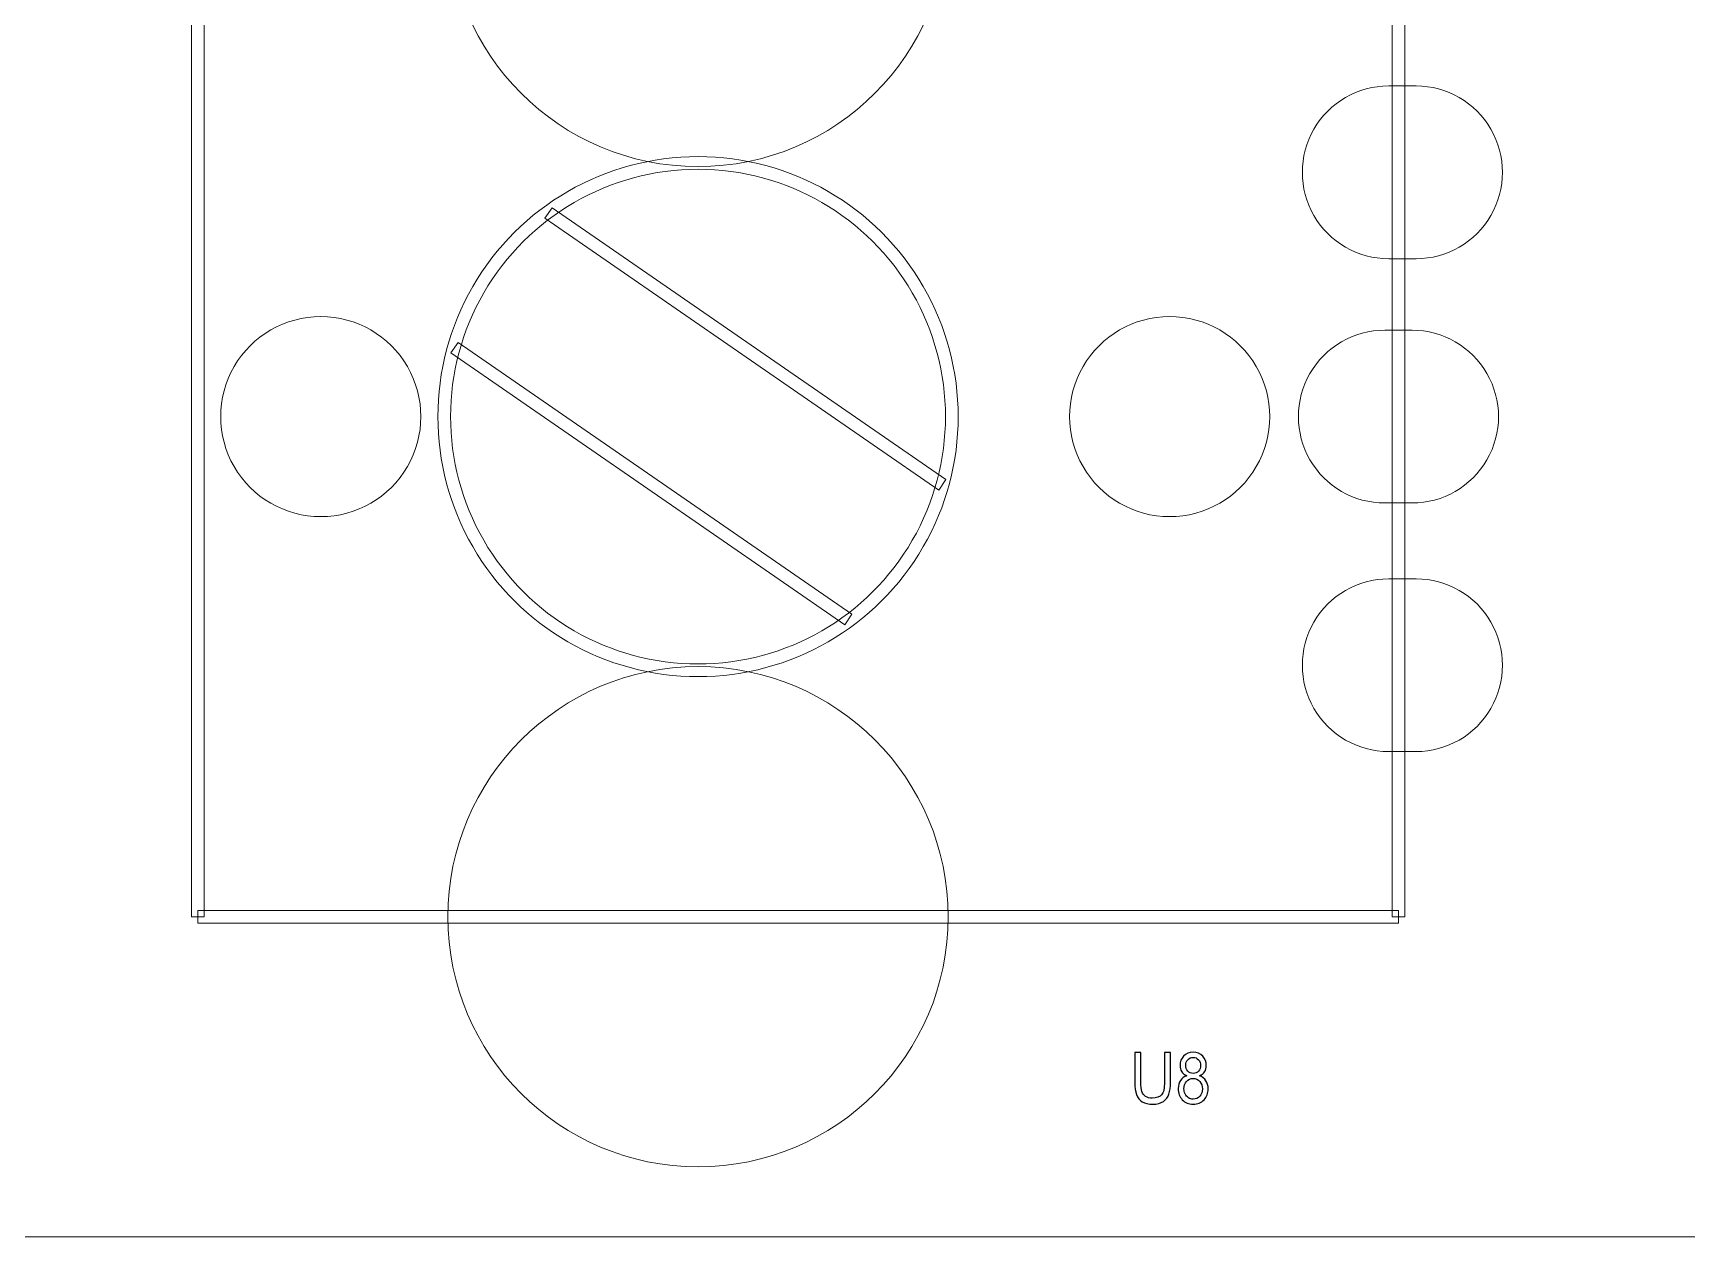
# Model space of a CAD drawing. Header units: millimetres. Extents: x -69 to 39, y -9 to 54.
# Drawn here: x -6.35 to 10.18, y -9.41 to 2.63 of the extents above; entities that cross this region are included whole.
import ezdxf

# ---------------------------------------------------------------- set-up
doc = ezdxf.new("R2010")
doc.units = ezdxf.units.MM
doc.header["$MEASUREMENT"] = 0
for name, color, linetype in [('BG_OUTLINE', 7, 'Continuous'), ('PG_SILKSCREEN_TOP', 7, 'Continuous'), ('PIN_BOTTOM', 7, 'Continuous'), ('PIN_TOP', 7, 'Continuous'), ('RD_SILKSCREEN_TOP', 7, 'Continuous')]:
    doc.layers.add(name, color=color, linetype=linetype)

msp = doc.modelspace()

# ---------------------------------------------------------------- linework, layer by layer
at = {"layer": 'BG_OUTLINE', "color": 176, "lineweight": 9}
msp.add_open_spline([(22.1252, -9.4051), (22.1252, -9.4051), (-56.3279, -9.4051), (-56.3279, -9.4051), (-56.3279, -9.4051), (-56.3279, -9.4051), (-56.3279, 41.6488), (-56.3279, 41.6488), (-56.3279, 41.6488), (-56.3279, 41.6488), (22.3259, 41.6488), (22.3259, 41.6488), (22.3259, 41.6488), (22.9318, 41.6492), (23.513, 41.4088), (23.9418, 40.9807), (23.9418, 40.9807), (24.3705, 40.5525), (24.6115, 39.9687), (24.6119, 39.3628), (24.6119, 39.3628), (24.6119, 39.3628), (24.6119, -7.1191), (24.6119, -7.1191), (24.6119, -7.1191), (24.6123, -7.725), (24.372, -8.3063), (23.9438, -8.735), (23.9438, -8.735), (23.5156, -9.1637), (22.9318, -9.4047), (22.3259, -9.4051), (22.3259, -9.4051), (22.3259, -9.4051), (22.1252, -9.4051), (22.1252, -9.4051)], degree=3, knots=[0, 0, 0, 0, 0.1111111, 0.1111111, 0.1111111, 0.1111111, 0.2222222, 0.2222222, 0.2222222, 0.2222222, 0.3333333, 0.3333333, 0.3333333, 0.3333333, 0.4444444, 0.4444444, 0.4444444, 0.4444444, 0.5555556, 0.5555556, 0.5555556, 0.5555556, 0.6666667, 0.6666667, 0.6666667, 0.6666667, 0.7777778, 0.7777778, 0.7777778, 0.7777778, 0.8888889, 0.8888889, 0.8888889, 0.8888889, 1, 1, 1, 1], dxfattribs=at)
at = {"layer": 'BG_OUTLINE', "color": 3, "lineweight": 9}
for points in [[(-3.4752, -2.2035), (-3.1179, -2.2035), (-2.7878, -2.0129), (-2.6091, -1.7035), (-2.6091, -1.7035), (-2.4305, -1.3941), (-2.4305, -1.0129), (-2.6091, -0.7035), (-2.6091, -0.7035), (-2.7878, -0.3941), (-3.1179, -0.2035), (-3.4752, -0.2035), (-3.4752, -0.2035), (-3.8324, -0.2035), (-4.1625, -0.3941), (-4.3412, -0.7035), (-4.3412, -0.7035), (-4.5198, -1.0129), (-4.5198, -1.3941), (-4.3412, -1.7035), (-4.3412, -1.7035), (-4.1625, -2.0129), (-3.8324, -2.2035), (-3.4752, -2.2035)], [(5.0084, -2.2035), (5.3657, -2.2035), (5.6958, -2.0129), (5.8745, -1.7035), (5.8745, -1.7035), (6.0531, -1.3941), (6.0531, -1.0129), (5.8745, -0.7035), (5.8745, -0.7035), (5.6958, -0.3941), (5.3657, -0.2035), (5.0084, -0.2035), (5.0084, -0.2035), (4.6512, -0.2035), (4.3211, -0.3941), (4.1424, -0.7035), (4.1424, -0.7035), (3.9638, -1.0129), (3.9638, -1.3941), (4.1424, -1.7035), (4.1424, -1.7035), (4.3211, -2.0129), (4.6512, -2.2035), (5.0084, -2.2035)]]:
    msp.add_open_spline(points, degree=3, knots=[0, 0, 0, 0, 0.1666667, 0.1666667, 0.1666667, 0.1666667, 0.3333333, 0.3333333, 0.3333333, 0.3333333, 0.5, 0.5, 0.5, 0.5, 0.6666667, 0.6666667, 0.6666667, 0.6666667, 0.8333333, 0.8333333, 0.8333333, 0.8333333, 1, 1, 1, 1], dxfattribs=at)
at = {"layer": 'PG_SILKSCREEN_TOP', "lineweight": 9}
for points, knots in [([(-4.6418, -6.2035), (-4.6418, -6.2035), (-4.7688, -6.2035), (-4.7688, -6.2035), (-4.7688, -6.2035), (-4.7688, -6.2035), (-4.7688, 3.7965), (-4.7688, 3.7965), (-4.7688, 3.7965), (-4.7688, 3.7965), (-4.6418, 3.7965), (-4.6418, 3.7965), (-4.6418, 3.7965), (-4.6418, 3.7965), (-4.6418, -6.2035), (-4.6418, -6.2035)], [0, 0, 0, 0, 0.25, 0.25, 0.25, 0.25, 0.5, 0.5, 0.5, 0.5, 0.75, 0.75, 0.75, 0.75, 1, 1, 1, 1]), ([(7.2315, 3.7965), (7.2315, 3.7965), (7.3585, 3.7965), (7.3585, 3.7965), (7.3585, 3.7965), (7.3585, 3.7965), (7.3585, -6.2035), (7.3585, -6.2035), (7.3585, -6.2035), (7.3585, -6.2035), (7.2315, -6.2035), (7.2315, -6.2035), (7.2315, -6.2035), (7.2315, -6.2035), (7.2315, 3.7965), (7.2315, 3.7965)], [0, 0, 0, 0, 0.25, 0.25, 0.25, 0.25, 0.5, 0.5, 0.5, 0.5, 0.75, 0.75, 0.75, 0.75, 1, 1, 1, 1]), ([(0.295, -3.8034), (-0.6339, -3.8034), (-1.4922, -3.3079), (-1.9567, -2.5034), (-1.9567, -2.5034), (-2.4211, -1.699), (-2.4211, -0.7079), (-1.9567, 0.0965), (-1.9567, 0.0965), (-1.4922, 0.9009), (-0.6339, 1.3965), (0.295, 1.3965)], [0, 0, 0, 0, 0.3333333, 0.3333333, 0.3333333, 0.3333333, 0.6666667, 0.6666667, 0.6666667, 0.6666667, 1, 1, 1, 1]), ([(0.295, 1.3965), (1.2238, 1.3965), (2.0821, 0.9009), (2.5466, 0.0965), (2.5466, 0.0965), (3.011, -0.7079), (3.011, -1.699), (2.5466, -2.5034), (2.5466, -2.5034), (2.0821, -3.3079), (1.2238, -3.8034), (0.295, -3.8034)], [0, 0, 0, 0, 0.3333333, 0.3333333, 0.3333333, 0.3333333, 0.6666667, 0.6666667, 0.6666667, 0.6666667, 1, 1, 1, 1]), ([(0.295, 1.2695), (-0.5885, 1.2695), (-1.4049, 0.7981), (-1.8467, 0.033), (-1.8467, 0.033), (-2.2884, -0.7321), (-2.2884, -1.6748), (-1.8467, -2.4399), (-1.8467, -2.4399), (-1.4049, -3.2051), (-0.5885, -3.6764), (0.295, -3.6764)], [0, 0, 0, 0, 0.3333333, 0.3333333, 0.3333333, 0.3333333, 0.6666667, 0.6666667, 0.6666667, 0.6666667, 1, 1, 1, 1]), ([(0.295, -3.6764), (1.1785, -3.6764), (1.9948, -3.2051), (2.4366, -2.4399), (2.4366, -2.4399), (2.8783, -1.6748), (2.8783, -0.7321), (2.4366, 0.033), (2.4366, 0.033), (1.9948, 0.7981), (1.1785, 1.2695), (0.295, 1.2695)], [0, 0, 0, 0, 0.3333333, 0.3333333, 0.3333333, 0.3333333, 0.6666667, 0.6666667, 0.6666667, 0.6666667, 1, 1, 1, 1]), ([(-1.2362, 0.7801), (-1.2362, 0.7801), (-1.164, 0.8846), (-1.164, 0.8846), (-1.164, 0.8846), (-1.164, 0.8846), (2.773, -1.8332), (2.773, -1.8332), (2.773, -1.8332), (2.773, -1.8332), (2.7008, -1.9377), (2.7008, -1.9377), (2.7008, -1.9377), (2.7008, -1.9377), (-1.2362, 0.7801), (-1.2362, 0.7801)], [0, 0, 0, 0, 0.25, 0.25, 0.25, 0.25, 0.5, 0.5, 0.5, 0.5, 0.75, 0.75, 0.75, 0.75, 1, 1, 1, 1]), ([(-2.176, -0.5661), (-2.176, -0.5661), (-2.1038, -0.4616), (-2.1038, -0.4616), (-2.1038, -0.4616), (-2.1038, -0.4616), (1.8332, -3.1794), (1.8332, -3.1794), (1.8332, -3.1794), (1.8332, -3.1794), (1.761, -3.2839), (1.761, -3.2839), (1.761, -3.2839), (1.761, -3.2839), (-2.176, -0.5661), (-2.176, -0.5661)], [0, 0, 0, 0, 0.25, 0.25, 0.25, 0.25, 0.5, 0.5, 0.5, 0.5, 0.75, 0.75, 0.75, 0.75, 1, 1, 1, 1]), ([(7.295, -6.14), (7.295, -6.14), (7.295, -6.267), (7.295, -6.267), (7.295, -6.267), (7.295, -6.267), (-4.7053, -6.267), (-4.7053, -6.267), (-4.7053, -6.267), (-4.7053, -6.267), (-4.7053, -6.14), (-4.7053, -6.14), (-4.7053, -6.14), (-4.7053, -6.14), (7.295, -6.14), (7.295, -6.14)], [0, 0, 0, 0, 0.25, 0.25, 0.25, 0.25, 0.5, 0.5, 0.5, 0.5, 0.75, 0.75, 0.75, 0.75, 1, 1, 1, 1])]:
    msp.add_open_spline(points, degree=3, knots=knots, dxfattribs=at)
at = {"layer": 'PIN_BOTTOM', "color": 9, "lineweight": 9}
for points, knots in [([(2.795, 3.7965), (2.795, 5.1772), (1.6757, 6.2965), (0.295, 6.2965), (0.295, 6.2965), (-1.0857, 6.2965), (-2.205, 5.1772), (-2.205, 3.7965), (-2.205, 3.7965), (-2.205, 2.4158), (-1.0858, 1.2965), (0.295, 1.2965), (0.295, 1.2965), (1.6757, 1.2965), (2.795, 2.4158), (2.795, 3.7965)], [0, 0, 0, 0, 0.25, 0.25, 0.25, 0.25, 0.5, 0.5, 0.5, 0.5, 0.75, 0.75, 0.75, 0.75, 1, 1, 1, 1]), ([(7.4707, 0.3751), (7.4707, 0.3751), (7.1979, 0.3751), (7.1979, 0.3751), (7.1979, 0.3751), (6.8894, 0.3751), (6.6043, 0.5397), (6.45, 0.8069), (6.45, 0.8069), (6.2958, 1.0741), (6.2958, 1.4033), (6.45, 1.6705), (6.45, 1.6705), (6.6043, 1.9377), (6.8894, 2.1023), (7.1979, 2.1023), (7.1979, 2.1023), (7.1979, 2.1023), (7.4707, 2.1023), (7.4707, 2.1023), (7.4707, 2.1023), (7.7793, 2.1023), (8.0644, 1.9377), (8.2186, 1.6705), (8.2186, 1.6705), (8.3729, 1.4033), (8.3729, 1.0741), (8.2186, 0.8069), (8.2186, 0.8069), (8.0644, 0.5397), (7.7793, 0.3751), (7.4707, 0.3751)], [0, 0, 0, 0, 0.125, 0.125, 0.125, 0.125, 0.25, 0.25, 0.25, 0.25, 0.375, 0.375, 0.375, 0.375, 0.5, 0.5, 0.5, 0.5, 0.625, 0.625, 0.625, 0.625, 0.75, 0.75, 0.75, 0.75, 0.875, 0.875, 0.875, 0.875, 1, 1, 1, 1]), ([(7.4313, -2.0671), (7.4313, -2.0671), (7.1586, -2.0671), (7.1586, -2.0671), (7.1586, -2.0671), (6.85, -2.0671), (6.5649, -1.9025), (6.4107, -1.6353), (6.4107, -1.6353), (6.2564, -1.3681), (6.2564, -1.0389), (6.4107, -0.7717), (6.4107, -0.7717), (6.5649, -0.5045), (6.85, -0.3399), (7.1586, -0.3399), (7.1586, -0.3399), (7.1586, -0.3399), (7.4313, -0.3399), (7.4313, -0.3399), (7.4313, -0.3399), (7.7399, -0.3399), (8.025, -0.5045), (8.1792, -0.7717), (8.1792, -0.7717), (8.3335, -1.0389), (8.3335, -1.3681), (8.1792, -1.6353), (8.1792, -1.6353), (8.025, -1.9025), (7.7399, -2.0671), (7.4313, -2.0671)], [0, 0, 0, 0, 0.125, 0.125, 0.125, 0.125, 0.25, 0.25, 0.25, 0.25, 0.375, 0.375, 0.375, 0.375, 0.5, 0.5, 0.5, 0.5, 0.625, 0.625, 0.625, 0.625, 0.75, 0.75, 0.75, 0.75, 0.875, 0.875, 0.875, 0.875, 1, 1, 1, 1]), ([(7.4707, -4.5525), (7.4707, -4.5525), (7.1979, -4.5525), (7.1979, -4.5525), (7.1979, -4.5525), (6.8894, -4.5525), (6.6043, -4.3879), (6.45, -4.1207), (6.45, -4.1207), (6.2958, -3.8535), (6.2958, -3.5243), (6.45, -3.2571), (6.45, -3.2571), (6.6043, -2.9899), (6.8894, -2.8253), (7.1979, -2.8253), (7.1979, -2.8253), (7.1979, -2.8253), (7.4707, -2.8253), (7.4707, -2.8253), (7.4707, -2.8253), (7.7793, -2.8253), (8.0644, -2.9899), (8.2186, -3.2571), (8.2186, -3.2571), (8.3729, -3.5243), (8.3729, -3.8535), (8.2186, -4.1207), (8.2186, -4.1207), (8.0644, -4.3879), (7.7793, -4.5525), (7.4707, -4.5525)], [0, 0, 0, 0, 0.125, 0.125, 0.125, 0.125, 0.25, 0.25, 0.25, 0.25, 0.375, 0.375, 0.375, 0.375, 0.5, 0.5, 0.5, 0.5, 0.625, 0.625, 0.625, 0.625, 0.75, 0.75, 0.75, 0.75, 0.875, 0.875, 0.875, 0.875, 1, 1, 1, 1]), ([(2.795, -6.2035), (2.795, -4.8227), (1.6757, -3.7035), (0.295, -3.7035), (0.295, -3.7035), (-1.0857, -3.7035), (-2.205, -4.8227), (-2.205, -6.2034), (-2.205, -6.2034), (-2.205, -7.5842), (-1.0858, -8.7034), (0.295, -8.7034), (0.295, -8.7034), (1.6757, -8.7035), (2.795, -7.5842), (2.795, -6.2035)], [0, 0, 0, 0, 0.25, 0.25, 0.25, 0.25, 0.5, 0.5, 0.5, 0.5, 0.75, 0.75, 0.75, 0.75, 1, 1, 1, 1])]:
    msp.add_open_spline(points, degree=3, knots=knots, dxfattribs=at)
at = {"layer": 'PIN_TOP', "color": 8, "lineweight": 9}
for points, knots in [([(2.795, 3.7965), (2.795, 5.1772), (1.6757, 6.2965), (0.295, 6.2965), (0.295, 6.2965), (-1.0857, 6.2965), (-2.205, 5.1772), (-2.205, 3.7965), (-2.205, 3.7965), (-2.205, 2.4158), (-1.0858, 1.2965), (0.295, 1.2965), (0.295, 1.2965), (1.6757, 1.2965), (2.795, 2.4158), (2.795, 3.7965)], [0, 0, 0, 0, 0.25, 0.25, 0.25, 0.25, 0.5, 0.5, 0.5, 0.5, 0.75, 0.75, 0.75, 0.75, 1, 1, 1, 1]), ([(7.4707, 0.3751), (7.4707, 0.3751), (7.1979, 0.3751), (7.1979, 0.3751), (7.1979, 0.3751), (6.8894, 0.3751), (6.6043, 0.5397), (6.45, 0.8069), (6.45, 0.8069), (6.2958, 1.0741), (6.2958, 1.4033), (6.45, 1.6705), (6.45, 1.6705), (6.6043, 1.9377), (6.8894, 2.1023), (7.1979, 2.1023), (7.1979, 2.1023), (7.1979, 2.1023), (7.4707, 2.1023), (7.4707, 2.1023), (7.4707, 2.1023), (7.7793, 2.1023), (8.0644, 1.9377), (8.2186, 1.6705), (8.2186, 1.6705), (8.3729, 1.4033), (8.3729, 1.0741), (8.2186, 0.8069), (8.2186, 0.8069), (8.0644, 0.5397), (7.7793, 0.3751), (7.4707, 0.3751)], [0, 0, 0, 0, 0.125, 0.125, 0.125, 0.125, 0.25, 0.25, 0.25, 0.25, 0.375, 0.375, 0.375, 0.375, 0.5, 0.5, 0.5, 0.5, 0.625, 0.625, 0.625, 0.625, 0.75, 0.75, 0.75, 0.75, 0.875, 0.875, 0.875, 0.875, 1, 1, 1, 1]), ([(7.4313, -2.0671), (7.4313, -2.0671), (7.1586, -2.0671), (7.1586, -2.0671), (7.1586, -2.0671), (6.85, -2.0671), (6.5649, -1.9025), (6.4107, -1.6353), (6.4107, -1.6353), (6.2564, -1.3681), (6.2564, -1.0389), (6.4107, -0.7717), (6.4107, -0.7717), (6.5649, -0.5045), (6.85, -0.3399), (7.1586, -0.3399), (7.1586, -0.3399), (7.1586, -0.3399), (7.4313, -0.3399), (7.4313, -0.3399), (7.4313, -0.3399), (7.7399, -0.3399), (8.025, -0.5045), (8.1792, -0.7717), (8.1792, -0.7717), (8.3335, -1.0389), (8.3335, -1.3681), (8.1792, -1.6353), (8.1792, -1.6353), (8.025, -1.9025), (7.7399, -2.0671), (7.4313, -2.0671)], [0, 0, 0, 0, 0.125, 0.125, 0.125, 0.125, 0.25, 0.25, 0.25, 0.25, 0.375, 0.375, 0.375, 0.375, 0.5, 0.5, 0.5, 0.5, 0.625, 0.625, 0.625, 0.625, 0.75, 0.75, 0.75, 0.75, 0.875, 0.875, 0.875, 0.875, 1, 1, 1, 1]), ([(7.4707, -4.5525), (7.4707, -4.5525), (7.1979, -4.5525), (7.1979, -4.5525), (7.1979, -4.5525), (6.8894, -4.5525), (6.6043, -4.3879), (6.45, -4.1207), (6.45, -4.1207), (6.2958, -3.8535), (6.2958, -3.5243), (6.45, -3.2571), (6.45, -3.2571), (6.6043, -2.9899), (6.8894, -2.8253), (7.1979, -2.8253), (7.1979, -2.8253), (7.1979, -2.8253), (7.4707, -2.8253), (7.4707, -2.8253), (7.4707, -2.8253), (7.7793, -2.8253), (8.0644, -2.9899), (8.2186, -3.2571), (8.2186, -3.2571), (8.3729, -3.5243), (8.3729, -3.8535), (8.2186, -4.1207), (8.2186, -4.1207), (8.0644, -4.3879), (7.7793, -4.5525), (7.4707, -4.5525)], [0, 0, 0, 0, 0.125, 0.125, 0.125, 0.125, 0.25, 0.25, 0.25, 0.25, 0.375, 0.375, 0.375, 0.375, 0.5, 0.5, 0.5, 0.5, 0.625, 0.625, 0.625, 0.625, 0.75, 0.75, 0.75, 0.75, 0.875, 0.875, 0.875, 0.875, 1, 1, 1, 1]), ([(2.795, -6.2035), (2.795, -4.8227), (1.6757, -3.7035), (0.295, -3.7035), (0.295, -3.7035), (-1.0857, -3.7035), (-2.205, -4.8227), (-2.205, -6.2034), (-2.205, -6.2034), (-2.205, -7.5842), (-1.0858, -8.7034), (0.295, -8.7034), (0.295, -8.7034), (1.6757, -8.7035), (2.795, -7.5842), (2.795, -6.2035)], [0, 0, 0, 0, 0.25, 0.25, 0.25, 0.25, 0.5, 0.5, 0.5, 0.5, 0.75, 0.75, 0.75, 0.75, 1, 1, 1, 1])]:
    msp.add_open_spline(points, degree=3, knots=knots, dxfattribs=at)
at = {"layer": 'RD_SILKSCREEN_TOP', "color": 1}
for points, knots in [([(4.9566, -7.5607), (4.9566, -7.5607), (5.0169, -7.5607), (5.0169, -7.5607), (5.0169, -7.5607), (5.0169, -7.5607), (5.0169, -7.8549), (5.0169, -7.8549), (5.0169, -7.8549), (5.0169, -7.906), (5.0116, -7.9466), (5.0013, -7.9768), (5.0013, -7.9768), (4.9909, -8.0069), (4.9723, -8.0313), (4.9453, -8.0501), (4.9453, -8.0501), (4.9183, -8.0691), (4.883, -8.0785), (4.8391, -8.0785), (4.8391, -8.0785), (4.7966, -8.0785), (4.7617, -8.0703), (4.7347, -8.0538), (4.7347, -8.0538), (4.7076, -8.0374), (4.6882, -8.0136), (4.6767, -7.9824), (4.6767, -7.9824), (4.665, -7.9513), (4.6593, -7.9088), (4.6593, -7.8549), (4.6593, -7.8549), (4.6593, -7.8549), (4.6593, -7.5607), (4.6593, -7.5607), (4.6593, -7.5607), (4.6593, -7.5607), (4.7195, -7.5607), (4.7195, -7.5607), (4.7195, -7.5607), (4.7195, -7.5607), (4.7195, -7.8545), (4.7195, -7.8545), (4.7195, -7.8545), (4.7195, -7.8988), (4.7231, -7.9314), (4.7305, -7.9522), (4.7305, -7.9522), (4.7378, -7.9732), (4.7505, -7.9893), (4.7682, -8.0007), (4.7682, -8.0007), (4.7862, -8.0121), (4.8081, -8.0178), (4.8339, -8.0178), (4.8339, -8.0178), (4.8781, -8.0178), (4.9097, -8.0065), (4.9285, -7.984), (4.9285, -7.984), (4.9473, -7.9616), (4.9566, -7.9184), (4.9566, -7.8545), (4.9566, -7.8545), (4.9566, -7.8545), (4.9566, -7.5607), (4.9566, -7.5607)], [0, 0, 0, 0, 0.0588235, 0.0588235, 0.0588235, 0.0588235, 0.1176471, 0.1176471, 0.1176471, 0.1176471, 0.1764706, 0.1764706, 0.1764706, 0.1764706, 0.2352941, 0.2352941, 0.2352941, 0.2352941, 0.2941176, 0.2941176, 0.2941176, 0.2941176, 0.3529412, 0.3529412, 0.3529412, 0.3529412, 0.4117647, 0.4117647, 0.4117647, 0.4117647, 0.4705882, 0.4705882, 0.4705882, 0.4705882, 0.5294118, 0.5294118, 0.5294118, 0.5294118, 0.5882353, 0.5882353, 0.5882353, 0.5882353, 0.6470588, 0.6470588, 0.6470588, 0.6470588, 0.7058824, 0.7058824, 0.7058824, 0.7058824, 0.7647059, 0.7647059, 0.7647059, 0.7647059, 0.8235294, 0.8235294, 0.8235294, 0.8235294, 0.8823529, 0.8823529, 0.8823529, 0.8823529, 0.9411765, 0.9411765, 0.9411765, 0.9411765, 1, 1, 1, 1]), ([(5.1803, -7.7937), (5.1571, -7.7843), (5.14, -7.7707), (5.1287, -7.7531), (5.1287, -7.7531), (5.1176, -7.7355), (5.112, -7.7144), (5.112, -7.6899), (5.112, -7.6899), (5.112, -7.6528), (5.1239, -7.6217), (5.1477, -7.5965), (5.1477, -7.5965), (5.1715, -7.5712), (5.203, -7.5586), (5.2426, -7.5586), (5.2426, -7.5586), (5.2822, -7.5586), (5.3142, -7.5715), (5.3384, -7.5973), (5.3384, -7.5973), (5.3626, -7.6232), (5.3746, -7.6546), (5.3746, -7.6917), (5.3746, -7.6917), (5.3746, -7.7153), (5.3691, -7.7358), (5.3581, -7.7533), (5.3581, -7.7533), (5.347, -7.7707), (5.3302, -7.7843), (5.3077, -7.7937), (5.3077, -7.7937), (5.3356, -7.8039), (5.3568, -7.8203), (5.3714, -7.843), (5.3714, -7.843), (5.3859, -7.8657), (5.3933, -7.8928), (5.3933, -7.9242), (5.3933, -7.9242), (5.3933, -7.9679), (5.3794, -8.0044), (5.352, -8.034), (5.352, -8.034), (5.3245, -8.0636), (5.2884, -8.0785), (5.2434, -8.0785), (5.2434, -8.0785), (5.1986, -8.0785), (5.1626, -8.0636), (5.135, -8.0339), (5.135, -8.0339), (5.1075, -8.0041), (5.0937, -7.967), (5.0937, -7.9226), (5.0937, -7.9226), (5.0937, -7.8895), (5.1012, -7.8618), (5.1163, -7.8394), (5.1163, -7.8394), (5.1312, -7.8171), (5.1526, -7.8018), (5.1803, -7.7937)], [0, 0, 0, 0, 0.0625, 0.0625, 0.0625, 0.0625, 0.125, 0.125, 0.125, 0.125, 0.1875, 0.1875, 0.1875, 0.1875, 0.25, 0.25, 0.25, 0.25, 0.3125, 0.3125, 0.3125, 0.3125, 0.375, 0.375, 0.375, 0.375, 0.4375, 0.4375, 0.4375, 0.4375, 0.5, 0.5, 0.5, 0.5, 0.5625, 0.5625, 0.5625, 0.5625, 0.625, 0.625, 0.625, 0.625, 0.6875, 0.6875, 0.6875, 0.6875, 0.75, 0.75, 0.75, 0.75, 0.8125, 0.8125, 0.8125, 0.8125, 0.875, 0.875, 0.875, 0.875, 0.9375, 0.9375, 0.9375, 0.9375, 1, 1, 1, 1]), ([(5.1691, -7.6878), (5.1691, -7.7118), (5.176, -7.7315), (5.1898, -7.7468), (5.1898, -7.7468), (5.2037, -7.7621), (5.2217, -7.7698), (5.2438, -7.7698), (5.2438, -7.7698), (5.2652, -7.7698), (5.2829, -7.7622), (5.2967, -7.747), (5.2967, -7.747), (5.3105, -7.7319), (5.3172, -7.7133), (5.3172, -7.6913), (5.3172, -7.6913), (5.3172, -7.6683), (5.3102, -7.6491), (5.296, -7.6335), (5.296, -7.6335), (5.2819, -7.6178), (5.2643, -7.61), (5.2432, -7.61), (5.2432, -7.61), (5.2218, -7.61), (5.2042, -7.6177), (5.1901, -7.6329), (5.1901, -7.6329), (5.176, -7.6482), (5.1691, -7.6665), (5.1691, -7.6878)], [0, 0, 0, 0, 0.125, 0.125, 0.125, 0.125, 0.25, 0.25, 0.25, 0.25, 0.375, 0.375, 0.375, 0.375, 0.5, 0.5, 0.5, 0.5, 0.625, 0.625, 0.625, 0.625, 0.75, 0.75, 0.75, 0.75, 0.875, 0.875, 0.875, 0.875, 1, 1, 1, 1]), ([(5.151, -7.9229), (5.151, -7.9407), (5.1549, -7.958), (5.1624, -7.9746), (5.1624, -7.9746), (5.1699, -7.9913), (5.1811, -8.0043), (5.196, -8.0134), (5.196, -8.0134), (5.2109, -8.0225), (5.2269, -8.0271), (5.2441, -8.0271), (5.2441, -8.0271), (5.2708, -8.0271), (5.2928, -8.0175), (5.3101, -7.9982), (5.3101, -7.9982), (5.3275, -7.979), (5.3362, -7.9546), (5.3362, -7.925), (5.3362, -7.925), (5.3362, -7.8948), (5.3273, -7.87), (5.3094, -7.8503), (5.3094, -7.8503), (5.2915, -7.8306), (5.2691, -7.8208), (5.2422, -7.8208), (5.2422, -7.8208), (5.2159, -7.8208), (5.1942, -7.8305), (5.177, -7.8499), (5.177, -7.8499), (5.1598, -7.8695), (5.151, -7.8938), (5.151, -7.9229)], [0, 0, 0, 0, 0.1111111, 0.1111111, 0.1111111, 0.1111111, 0.2222222, 0.2222222, 0.2222222, 0.2222222, 0.3333333, 0.3333333, 0.3333333, 0.3333333, 0.4444444, 0.4444444, 0.4444444, 0.4444444, 0.5555556, 0.5555556, 0.5555556, 0.5555556, 0.6666667, 0.6666667, 0.6666667, 0.6666667, 0.7777778, 0.7777778, 0.7777778, 0.7777778, 0.8888889, 0.8888889, 0.8888889, 0.8888889, 1, 1, 1, 1])]:
    msp.add_open_spline(points, degree=3, knots=knots, dxfattribs=at)

doc.saveas('drawing.dxf')
